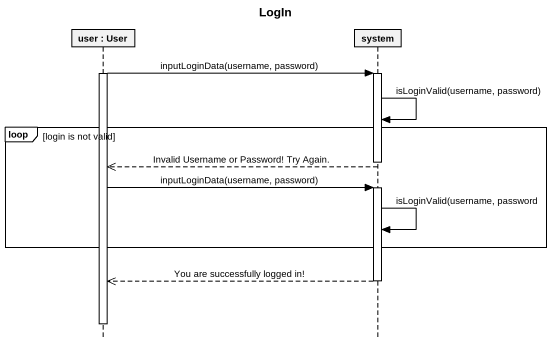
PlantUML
@startuml
title LogIn
hide footbox
participant "user : User" as user
participant system

activate user
user -> system : inputLoginData(username, password)
activate system
system -> system : isLoginValid(username, password)
loop login is not valid
  deactivate system
  system -->> user : Invalid Username or Password! Try Again.
  user -> system : inputLoginData(username, password)
  activate system
  system -> system : isLoginValid(username, password
end
system -->> user : You are successfully logged in!
deactivate system
deactivate user
@enduml
